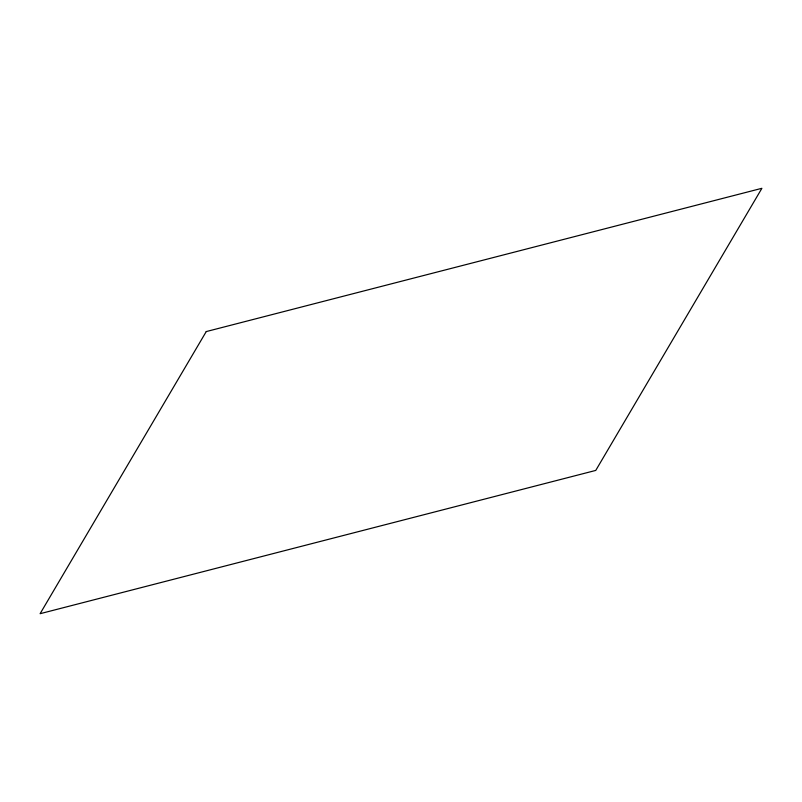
<?xml version="1.0" encoding="UTF-8"?>
<svg xmlns="http://www.w3.org/2000/svg" width="802" height="802" viewBox="0 0 802 802"><rect width="100%" height="100%" fill="white"/><g stroke="black" fill="none" stroke-linecap="round" stroke-linejoin="round"><path stroke-width="1.2" d="M206.244 331.577L40.1 613.7L595.756 470.423L761.9 188.3L206.244 331.577"/></g></svg>
